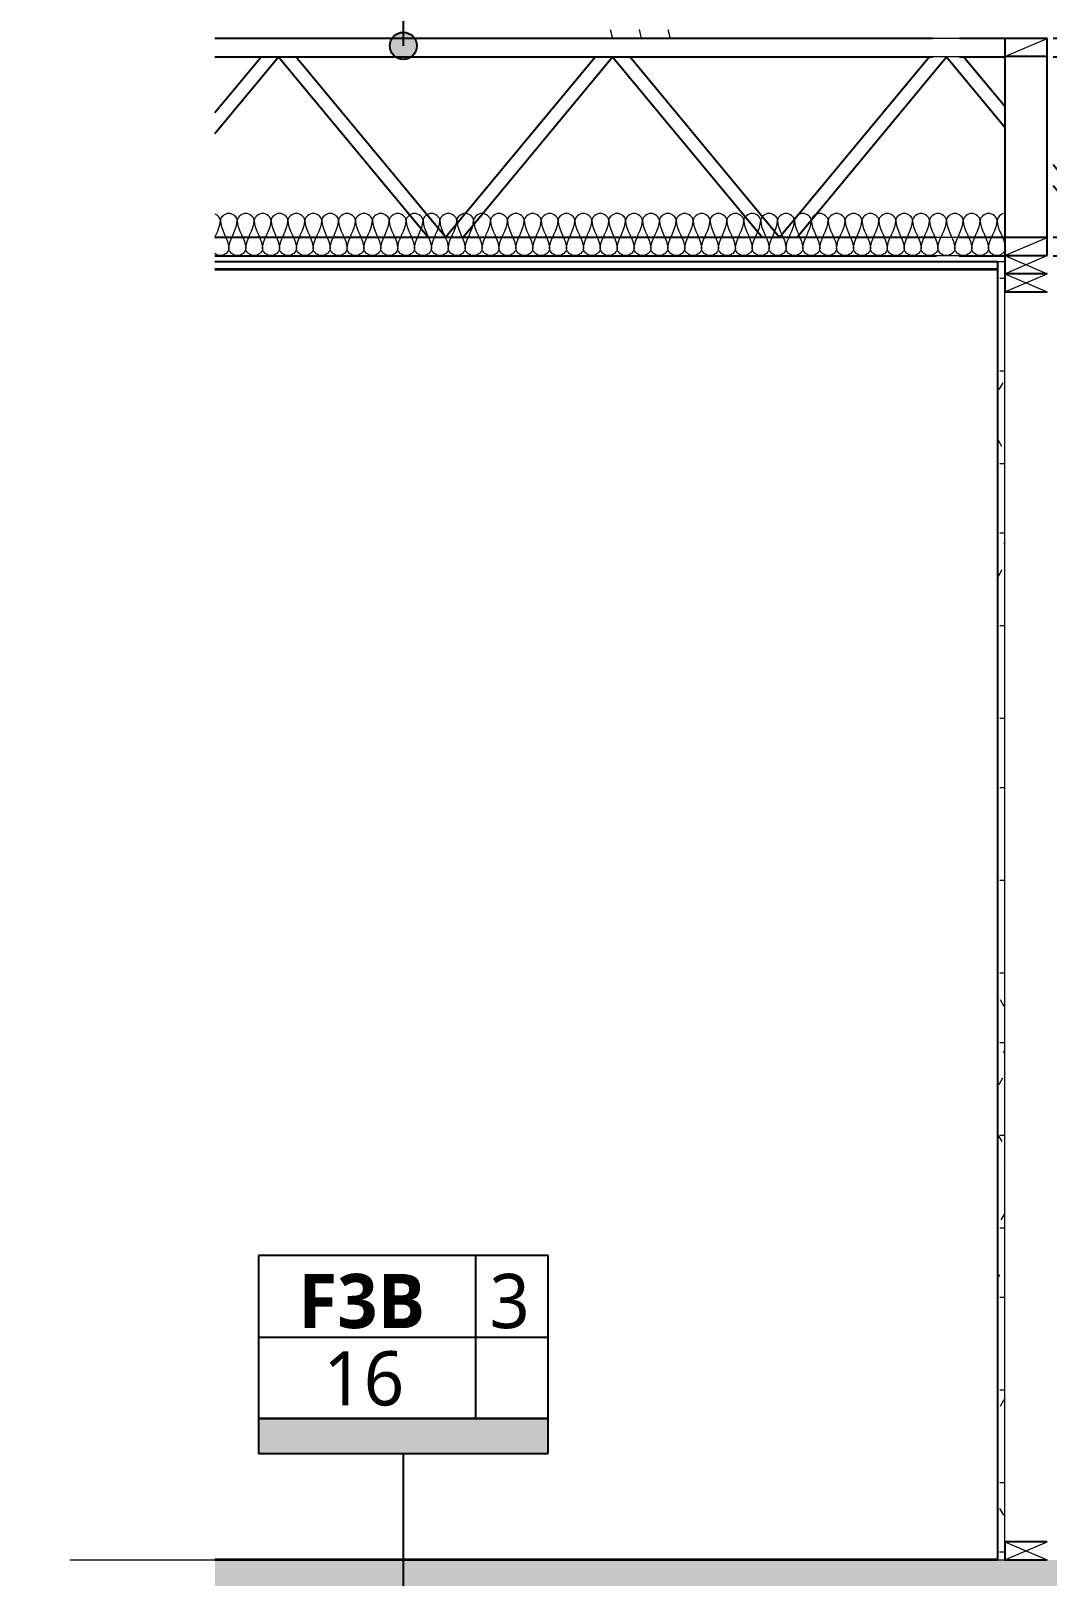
# Model space of a CAD drawing. Header units: inches. Extents: x 6 to 8416, y -388 to 6104.
# Drawn here: x 2181.4 to 2265.6, y 5347.7 to 5475.8 of the extents above; entities that cross this region are included whole.
import ezdxf

# ---------------------------------------------------------------- set-up
doc = ezdxf.new("R2010")
doc.units = ezdxf.units.IN
doc.header["$MEASUREMENT"] = 0
doc.linetypes.add('Center 1_2_', pattern=[42, 24, -6, 6, -6])
for name, color, linetype, lineweight in [('A-DETL', 90, 'Continuous', 13), ('A-DETL-GENF', 92, 'Continuous', 13), ('A-FLOR', 192, 'Continuous', 18), ('A-FLOR-IDEN', 11, 'Continuous', 25), ('A-FLOR-LEVL', 51, 'Continuous', 13), ('A-FLOR-MCUT', 51, 'Continuous', 25), ('A-FLOR-PATT', 8, 'Continuous', 35)]:
    doc.layers.add(name, color=color, linetype=linetype, lineweight=lineweight)
doc.styles.add('Open Sans_3', font='OpenSans-Regular.ttf', dxfattribs={"height": 4.5})
doc.styles.add('Open Sans_B', font='OpenSans-Bold.ttf', dxfattribs={"height": 4.5})

# ---------------------------------------------------------------- blocks, each defined once
blk = doc.blocks.new('06 Medium Load Wood Joist-Side-AM - 18_-V53-WALL SECTION - BACK OF HOUSE')
at = {"layer": 'A-DETL-GENF', "lineweight": 25}
for p, q in [((-66.5, 5475.12), (-70.27, 5475.12)), ((-29.81, 5475.12), (-62.5, 5475.12)), ((-71.34, 5473.62), (-66.5, 5467.78)), ((-70.27, 5473.62), (-66.5, 5473.62)), ((-66.5, 5469.49), (-69.92, 5473.62)), ((-62.5, 5473.62), (-29.81, 5473.62)), ((-45.08, 5473.62), (-57.5, 5458.62)), ((-56.08, 5458.62), (-43.66, 5473.62)), ((-43.66, 5473.62), (-31.23, 5458.62)), ((-29.81, 5458.62), (-42.23, 5473.62)), ((-57.5, 5458.62), (-62.5, 5464.66)), ((-62.5, 5462.95), (-58.92, 5458.62)), ((-66.5, 5458.62), (-70.3, 5458.62)), ((-29.81, 5458.62), (-62.5, 5458.62)), ((-70.3, 5457.12), (-66.5, 5457.12)), ((-62.5, 5457.12), (-29.81, 5457.12))]:
    blk.add_line(p, q, dxfattribs=at)
blk = doc.blocks.new('06 Medium Load Wood Joist-Side-AM - 18_-20155751-WALL SECTION - BACK OF HOUSE')
at = {"layer": 'A-DETL-GENF', "lineweight": 25}
for p, q in [((10.58, 5475.12), (-29.81, 5475.12)), ((-17.39, 5473.62), (-29.81, 5458.62)), ((-29.81, 5473.62), (10.58, 5473.62)), ((-28.39, 5458.62), (-15.97, 5473.62)), ((-15.97, 5473.62), (-3.55, 5458.62)), ((-2.12, 5458.62), (-14.55, 5473.62)), ((10.3, 5473.62), (-2.12, 5458.62)), ((-0.7, 5458.62), (11.72, 5473.62)), ((10.9, 5458.62), (-29.81, 5458.62)), ((-29.81, 5457.12), (10.9, 5457.12))]:
    blk.add_line(p, q, dxfattribs=at)
blk = doc.blocks.new('06 Medium Load Wood Joist-Side-AM - 18_-V54-WALL SECTION - BACK OF HOUSE')
at = {"layer": 'A-DETL-GENF', "lineweight": 25}
for p, q in [((-112.87, 5475.12), (-132, 5475.12)), ((-128.14, 5473.62), (-132, 5468.96)), ((-132, 5467.25), (-126.72, 5473.62)), ((-132, 5473.62), (-112.87, 5473.62)), ((-126.72, 5473.62), (-114.3, 5458.62)), ((-112.87, 5458.62), (-125.3, 5473.62)), ((-112.87, 5458.62), (-132, 5458.62)), ((-132, 5457.12), (-112.87, 5457.12))]:
    blk.add_line(p, q, dxfattribs=at)
blk = doc.blocks.new('09 GypsumWallboardTypeX-Section-AM - 5_8_-20163564-WALL SECTION - BACK OF HOUSE')
at = {"layer": 'A-DETL-GENF'}
h = blk.add_hatch(dxfattribs=at)
h.set_pattern_fill('FP_25', color=256, style=0, pattern_type=2)
h.set_pattern_definition([(0, (42.242, 5497.5), (7.68, 1.92), [0.6336, -5.126, 0.6336, -5.126, -30.72]), (0, (42.242, 5497.5), (7.68, 1.92), [-11.52, 0.6336, -10.886, 0.6336, -5.126, -13.44]), (0, (42.242, 5497.5), (7.68, 1.92), [-28.8, 0.6336, -3.206, 0.6336, -8.966]), (120, (45.122, 5498.46), (-5.502769, 5.691075), [0.6336, -5.126, 0.6336, -5.126, -30.72]), (120, (45.122, 5498.46), (-5.502769, 5.691075), [-11.52, 0.6336, -10.886, 0.6336, -5.126, -13.44]), (120, (45.122, 5498.46), (-5.502769, 5.691075), [-28.8, 0.6336, -3.206, 0.6336, -8.966]), (240, (46.082, 5502.3), (-2.177231, -7.611075), [0.6336, -5.126, 0.6336, -5.126, -30.72]), (240, (46.082, 5502.3), (-2.177231, -7.611075), [-11.52, 0.6336, -10.886, 0.6336, -5.126, -13.44]), (240, (46.082, 5502.3), (-2.177231, -7.611075), [-28.8, 0.6336, -3.206, 0.6336, -8.966])])
h.paths.add_polyline_path([(-66.5, 5349), (-66.5, 5456.625), (-67.125, 5456.625), (-67.125, 5349)])
at = {"layer": 'A-DETL-GENF', "lineweight": 25}
blk.add_line((-67.125, 5456.625), (-67.125, 5349), dxfattribs=at)
at = {"layer": 'A-DETL-GENF'}
for p, q in [((-66.5, 5456.625), (-67.125, 5456.625)), ((-66.5, 5350.5), (-66.5, 5454.125)), ((-67.125, 5349), (-66.5, 5349))]:
    blk.add_line(p, q, dxfattribs=at)
blk = doc.blocks.new('06 Nominal Cut Lumber-Section-AM1 - 2x4 Section-9046868-WALL SECTION - BACK OF HOUSE')
at = {"layer": 'A-DETL-GENF', "lineweight": 25}
blk.add_line((-66.5, 5712.875), (-66.5, 5711.375), dxfattribs=at)
at = {"layer": 'A-DETL-GENF'}
for p, q in [((-66.5, 5711.375), (-63, 5712.875)), ((-66.5, 5712.875), (-63, 5711.375))]:
    blk.add_line(p, q, dxfattribs=at)
blk = doc.blocks.new('06 Nominal Cut Lumber-Section-AM1 - 2x4 Section-V80-WALL SECTION - BACK OF HOUSE')
at = {"layer": 'A-DETL-GENF', "lineweight": 25}
for p, q in [((-63, 5711.375), (-66.5, 5711.375)), ((-66.5, 5711.375), (-66.5, 5709.875)), ((-66.5, 5709.875), (-63, 5709.875))]:
    blk.add_line(p, q, dxfattribs=at)
at = {"layer": 'A-DETL-GENF'}
for p, q in [((-66.5, 5709.875), (-63, 5711.375)), ((-66.5, 5711.375), (-63, 5709.875))]:
    blk.add_line(p, q, dxfattribs=at)
blk = doc.blocks.new('06 Nominal Cut Lumber-Blocking-Section-AM1 - 2x4 Blocking-19772213-WALL SECTION - BACK OF HOUSE')
at = {"layer": 'A-DETL-GENF', "lineweight": 25}
for p, q in [((-63, 5730.875), (-66.5, 5730.875)), ((-66.5, 5730.875), (-66.5, 5729.375)), ((-63, 5729.375), (-63, 5730.875))]:
    blk.add_line(p, q, dxfattribs=at)
at = {"layer": 'A-DETL-GENF'}
blk.add_line((-66.5, 5729.375), (-63, 5730.875), dxfattribs=at)
blk = doc.blocks.new('06 Nominal Cut Lumber-Top-AM - 4_ W-20150248-WALL SECTION - BACK OF HOUSE')
at = {"layer": 'A-DETL-GENF', "lineweight": 25}
for p, q in [((-63, 5729.375), (-66.5, 5729.375)), ((-66.5, 5729.375), (-66.5, 5714.375)), ((-63, 5714.375), (-63, 5729.375))]:
    blk.add_line(p, q, dxfattribs=at)
blk = doc.blocks.new('06 Nominal Cut Lumber-Blocking-Section-AM1 - 2x4 Blocking-V81-WALL SECTION - BACK OF HOUSE')
at = {"layer": 'A-DETL-GENF', "lineweight": 25}
for p, q in [((-63, 5714.375), (-66.5, 5714.375)), ((-66.5, 5714.375), (-66.5, 5712.875)), ((-63, 5712.875), (-63, 5714.375)), ((-66.5, 5712.875), (-63, 5712.875))]:
    blk.add_line(p, q, dxfattribs=at)
at = {"layer": 'A-DETL-GENF'}
blk.add_line((-66.5, 5712.875), (-63, 5714.375), dxfattribs=at)
blk = doc.blocks.new('ASM TAG - Floor-AM - Assembly-1637575-WALL SECTION - BACK OF HOUSE')
at = {"layer": 'A-FLOR-IDEN', "lineweight": 13}
blk.add_hatch(color=256, dxfattribs=at).paths.add_polyline_path([(-104.38, 5870.94), (-104.38, 5868.03), (-128.38, 5868.03), (-128.38, 5870.94)])
at = {"layer": 'A-FLOR-IDEN'}
for p, q in [((-110.38, 5884.44), (-128.38, 5884.44)), ((-128.38, 5884.44), (-128.38, 5877.69)), ((-128.38, 5884.44), (-128.38, 5870.94)), ((-104.38, 5884.44), (-128.38, 5884.44)), ((-104.38, 5884.44), (-110.38, 5884.44)), ((-110.38, 5870.94), (-110.38, 5884.44)), ((-104.38, 5877.69), (-104.38, 5884.44)), ((-104.38, 5870.94), (-104.38, 5884.44)), ((-128.38, 5877.69), (-128.38, 5870.94)), ((-128.38, 5877.69), (-104.38, 5877.69)), ((-104.38, 5870.94), (-104.38, 5877.69)), ((-104.38, 5870.94), (-128.38, 5870.94)), ((-128.38, 5870.94), (-128.38, 5868.03)), ((-128.38, 5870.94), (-110.38, 5870.94)), ((-128.38, 5870.94), (-104.38, 5870.94)), ((-110.38, 5870.94), (-104.38, 5870.94)), ((-104.38, 5868.03), (-104.38, 5870.94)), ((-128.38, 5868.03), (-104.38, 5868.03))]:
    blk.add_line(p, q, dxfattribs=at)
at = {"layer": 'A-FLOR-IDEN', "lineweight": 13}
for p, q in [((-110.38, 5877.69), (-110.38, 5884.44)), ((-110.38, 5884.44), (-110.38, 5877.69)), ((-128.38, 5877.69), (-110.38, 5877.69)), ((-110.38, 5877.69), (-128.38, 5877.69)), ((-110.38, 5870.94), (-110.38, 5877.69)), ((-110.38, 5877.69), (-104.38, 5877.69)), ((-104.38, 5877.69), (-110.38, 5877.69)), ((-110.38, 5877.69), (-110.38, 5870.94))]:
    blk.add_line(p, q, dxfattribs=at)

msp = doc.modelspace()

# ---------------------------------------------------------------- hatches: boundary and pattern name
at = {"layer": 'A-DETL-GENF'}
h = msp.add_hatch(dxfattribs=at)
h.set_pattern_fill('FP_21', color=135, style=0, pattern_type=2)
h.set_pattern_definition([(50, (2370.8895, 5497.5), (6.886, -0.6021), [0.72, -7.92]), (355, (2370.8895, 5497.5), (-1.33176, 7.22055), [0.576, -6.336]), (100.451, (2371.4635, 5497.45), (5.55363, 6.6182), [0.61191, -6.731]), (46.184, (2370.8895, 5499.42), (10.24564, -1.58893), [1.08, -11.88]), (96.636, (2371.744, 5499.288), (8.97244, 9.3515), [0.91786, -10.096]), (351.184, (2370.89, 5499.42), (8.9732, 9.35123), [0.864, -9.504]), (21, (2371.8495, 5498.94), (5.73073, -3.865), [0.72, -7.92]), (326, (2371.8495, 5498.94), (2.33581, 6.96088), [0.576, -6.336]), (71.451, (2372.3275, 5498.618), (8.06588, 3.09595), [0.61191, -6.731]), (37.5, (2370.8895, 5497.5), (0.116866, 3.195478), [0.06336, -6.196, 0.06336, -6.369, -6.36]), (37.5, (2370.8895, 5497.5), (0.116866, 3.195478), [-12.691, 0.06336, -6.297]), (7.5, (2370.8895, 5497.5), (2.52543, 3.786025), [0.06336, -3.604, 0.06336, -6.052, -2.424]), (7.5, (2370.8895, 5497.5), (2.52543, 3.786025), [-9.782, 0.06336, -2.361]), (327.5, (2368.7485, 5497.5), (5.124369, -0.216176), [0.06336, -2.337, 0.06336, -7.425, -9.936]), (327.5, (2368.7485, 5497.5), (5.124369, -0.216176), [-9.888, 0.06336, -9.873]), (317.5, (2367.7885, 5497.5), (5.59833, 0.96141), [0.06336, -3.057, 0.06336, -4.909, -7.056]), (317.5, (2367.7885, 5497.5), (5.59833, 0.96141), [-8.093, 0.06336, -6.993])])
h.paths.add_polyline_path([(2266.14750214, 5333), (2388.64750214, 5333), (2388.64750214, 5349), (2196.64750214, 5349), (2196.64750214, 5333), (2265.64750214, 5333)])
at = {"layer": 'A-FLOR-IDEN'}
h = msp.add_hatch(color=256, dxfattribs=at)
edge = h.paths.add_edge_path()
edge.add_arc((2212.2672817, 5474.51267234), 1.125, 0, 360)
at = {"layer": 'A-FLOR-PATT', "lineweight": 13}
h = msp.add_hatch(dxfattribs=at)
h.set_pattern_fill('FP_23', color=256, style=0, pattern_type=2)
h.set_pattern_definition([(0, (2370.89, 5497.5), (0, 60), [60, 0, 0, 0]), (284.036, (2411.69, 5509.5), (59.9992, -180.0005), [12.369, -235.017]), (284.036, (2409.29, 5509.5), (59.9992, -180.0005), [12.369, -235.017]), (284.036, (2406.89, 5509.5), (59.9992, -180.0005), [12.369, -235.017]), (284.036, (2375.69, 5521.5), (59.9992, -180.0005), [12.369, -235.017]), (284.036, (2373.29, 5521.5), (59.9992, -180.0005), [12.369, -235.017]), (284.036, (2370.89, 5521.5), (59.9992, -180.0005), [12.369, -235.017]), (284.036, (2393.69, 5533.5), (59.9992, -180.0005), [12.369, -235.017]), (284.036, (2391.29, 5533.5), (59.9992, -180.0005), [12.369, -235.017]), (284.036, (2388.89, 5533.5), (59.9992, -180.0005), [12.369, -235.017]), (284.036, (2411.69, 5545.5), (59.9992, -180.0005), [12.369, -235.017]), (284.036, (2409.29, 5545.5), (59.9992, -180.0005), [12.369, -235.017]), (284.036, (2406.89, 5545.5), (59.9992, -180.0005), [12.369, -235.017]), (284.036, (2375.69, 5557.5), (59.9992, -180.0005), [12.369, -235.017]), (284.036, (2373.29, 5557.5), (59.9992, -180.0005), [12.369, -235.017]), (284.036, (2370.89, 5557.5), (59.9992, -180.0005), [12.369, -235.017]), (0, (2370.89, 5503.5), (0, 60), [60, 0, 0, 0]), (0, (2370.89, 5509.5), (0, 60), [60, 0, 0, 0]), (0, (2370.89, 5515.5), (0, 60), [60, 0, 0, 0]), (0, (2370.89, 5521.5), (0, 60), [60, 0, 0, 0]), (0, (2370.89, 5527.5), (0, 60), [60, 0, 0, 0]), (0, (2370.89, 5533.5), (0, 60), [60, 0, 0, 0]), (0, (2370.89, 5539.5), (0, 60), [60, 0, 0, 0]), (0, (2370.89, 5545.5), (0, 60), [60, 0, 0, 0]), (0, (2370.89, 5551.5), (0, 60), [60, 0, 0, 0])])
h.paths.add_polyline_path([(2196.64750214, 5475.125), (2388.64750214, 5475.125), (2388.64750214, 5475.875), (2196.64750214, 5475.875)])

# ---------------------------------------------------------------- linework, layer by layer
at = {"layer": 'A-DETL', "lineweight": 18}
for p, q in [((2258.37391533, 5475.125), (2256.16094373, 5475.125)), ((2256.16094373, 5473.625), (2258.37391533, 5473.625)), ((2258.34497361, 5458.625), (2256.48793451, 5458.625)), ((2256.48793451, 5457.125), (2258.34497361, 5457.125))]:
    msp.add_line(p, q, dxfattribs=at)
at = {"layer": 'A-DETL', "lineweight": 35}
msp.add_line((2261.52250214, 5349), (2196.64750214, 5349), dxfattribs=at)
at = {"layer": 'A-DETL'}
for points in [[(2196.64501034, 5458.64764295), (2196.84642437, 5459.10712827), (2197.09750214, 5459.56151868), (2197.09750214, 5460.04166667)], [(2197.09750214, 5460.04166667), (2197.09750214, 5460.24522771), (2196.90570757, 5460.46707028), (2196.66409623, 5460.56857992)], [(2198.49750214, 5460.04166667), (2198.49750214, 5460.31665264), (2197.79750214, 5460.93334736), (2197.09750214, 5460.31665264), (2197.09750214, 5460.04166667)], [(2197.09750214, 5460.04166667), (2197.09750214, 5459.23995168), (2197.79750214, 5458.51004832), (2197.79750214, 5457.70833333)], [(2197.79750214, 5457.70833333), (2197.79750214, 5458.51004832), (2198.49750214, 5459.23995168), (2198.49750214, 5460.04166667)], [(2199.89750214, 5460.04166667), (2199.89750214, 5460.31665264), (2199.19750214, 5460.93334736), (2198.49750214, 5460.31665264), (2198.49750214, 5460.04166667)], [(2198.49750214, 5460.04166667), (2198.49750214, 5459.23995168), (2199.19750214, 5458.51004832), (2199.19750214, 5457.70833333)], [(2199.19750214, 5457.70833333), (2199.19750214, 5458.51004832), (2199.89750214, 5459.23995168), (2199.89750214, 5460.04166667)], [(2201.29750214, 5460.04166667), (2201.29750214, 5460.31665264), (2200.59750214, 5460.93334736), (2199.89750214, 5460.31665264), (2199.89750214, 5460.04166667)], [(2199.89750214, 5460.04166667), (2199.89750214, 5459.23995168), (2200.59750214, 5458.51004832), (2200.59750214, 5457.70833333)], [(2200.59750214, 5457.70833333), (2200.59750214, 5458.51004832), (2201.29750214, 5459.23995168), (2201.29750214, 5460.04166667)], [(2202.69750214, 5460.04166667), (2202.69750214, 5460.31665264), (2201.99750214, 5460.93334736), (2201.29750214, 5460.31665264), (2201.29750214, 5460.04166667)], [(2201.29750214, 5460.04166667), (2201.29750214, 5459.23995168), (2201.99750214, 5458.51004832), (2201.99750214, 5457.70833333)], [(2201.99750214, 5457.70833333), (2201.99750214, 5458.51004832), (2202.69750214, 5459.23995168), (2202.69750214, 5460.04166667)], [(2204.09750214, 5460.04166667), (2204.09750214, 5460.31665264), (2203.39750214, 5460.93334736), (2202.69750214, 5460.31665264), (2202.69750214, 5460.04166667)], [(2202.69750214, 5460.04166667), (2202.69750214, 5459.23995168), (2203.39750214, 5458.51004832), (2203.39750214, 5457.70833333)], [(2203.39750214, 5457.70833333), (2203.39750214, 5458.51004832), (2204.09750214, 5459.23995168), (2204.09750214, 5460.04166667)], [(2205.49750214, 5460.04166667), (2205.49750214, 5460.31665264), (2204.79750214, 5460.93334736), (2204.09750214, 5460.31665264), (2204.09750214, 5460.04166667)], [(2204.09750214, 5460.04166667), (2204.09750214, 5459.23995168), (2204.79750214, 5458.51004832), (2204.79750214, 5457.70833333)], [(2204.79750214, 5457.70833333), (2204.79750214, 5458.51004832), (2205.49750214, 5459.23995168), (2205.49750214, 5460.04166667)], [(2206.89750214, 5460.04166667), (2206.89750214, 5460.31665264), (2206.19750214, 5460.93334736), (2205.49750214, 5460.31665264), (2205.49750214, 5460.04166667)], [(2205.49750214, 5460.04166667), (2205.49750214, 5459.23995168), (2206.19750214, 5458.51004832), (2206.19750214, 5457.70833333)], [(2206.19750214, 5457.70833333), (2206.19750214, 5458.51004832), (2206.89750214, 5459.23995168), (2206.89750214, 5460.04166667)], [(2208.29750214, 5460.04166667), (2208.29750214, 5460.31665264), (2207.59750214, 5460.93334736), (2206.89750214, 5460.31665264), (2206.89750214, 5460.04166667)], [(2206.89750214, 5460.04166667), (2206.89750214, 5459.23995168), (2207.59750214, 5458.51004832), (2207.59750214, 5457.70833333)], [(2207.59750214, 5457.70833333), (2207.59750214, 5458.51004832), (2208.29750214, 5459.23995168), (2208.29750214, 5460.04166667)], [(2209.69750214, 5460.04166667), (2209.69750214, 5460.31665264), (2208.99750214, 5460.93334736), (2208.29750214, 5460.31665264), (2208.29750214, 5460.04166667)], [(2208.29750214, 5460.04166667), (2208.29750214, 5459.23995168), (2208.99750214, 5458.51004832), (2208.99750214, 5457.70833333)], [(2208.99750214, 5457.70833333), (2208.99750214, 5458.51004832), (2209.69750214, 5459.23995168), (2209.69750214, 5460.04166667)], [(2211.09750214, 5460.04166667), (2211.09750214, 5460.31665264), (2210.39750214, 5460.93334736), (2209.69750214, 5460.31665264), (2209.69750214, 5460.04166667)], [(2209.69750214, 5460.04166667), (2209.69750214, 5459.23995168), (2210.39750214, 5458.51004832), (2210.39750214, 5457.70833333)], [(2210.39750214, 5457.70833333), (2210.39750214, 5458.51004832), (2211.09750214, 5459.23995168), (2211.09750214, 5460.04166667)], [(2212.49750214, 5460.04166667), (2212.49750214, 5460.31665264), (2211.79750214, 5460.93334736), (2211.09750214, 5460.31665264), (2211.09750214, 5460.04166667)], [(2211.09750214, 5460.04166667), (2211.09750214, 5459.23995168), (2211.79750214, 5458.51004832), (2211.79750214, 5457.70833333)], [(2211.79750214, 5457.70833333), (2211.79750214, 5458.51004832), (2212.49750214, 5459.23995168), (2212.49750214, 5460.04166667)], [(2213.89750214, 5460.04166667), (2213.89750214, 5460.31665264), (2213.19750214, 5460.93334736), (2212.49750214, 5460.31665264), (2212.49750214, 5460.04166667)], [(2212.49750214, 5460.04166667), (2212.49750214, 5459.23995168), (2213.19750214, 5458.51004832), (2213.19750214, 5457.70833333)], [(2213.19750214, 5457.70833333), (2213.19750214, 5458.51004832), (2213.89750214, 5459.23995168), (2213.89750214, 5460.04166667)], [(2215.29750214, 5460.04166667), (2215.29750214, 5460.31665264), (2214.59750214, 5460.93334736), (2213.89750214, 5460.31665264), (2213.89750214, 5460.04166667)], [(2213.89750214, 5460.04166667), (2213.89750214, 5459.23995168), (2214.59750214, 5458.51004832), (2214.59750214, 5457.70833333)], [(2214.59750214, 5457.70833333), (2214.59750214, 5458.51004832), (2215.29750214, 5459.23995168), (2215.29750214, 5460.04166667)], [(2216.69750214, 5460.04166667), (2216.69750214, 5460.31665264), (2215.99750214, 5460.93334736), (2215.29750214, 5460.31665264), (2215.29750214, 5460.04166667)], [(2215.29750214, 5460.04166667), (2215.29750214, 5459.23995168), (2215.99750214, 5458.51004832), (2215.99750214, 5457.70833333)], [(2215.99750214, 5457.70833333), (2215.99750214, 5458.51004832), (2216.69750214, 5459.23995168), (2216.69750214, 5460.04166667)], [(2218.09750214, 5460.04166667), (2218.09750214, 5460.31665264), (2217.39750214, 5460.93334736), (2216.69750214, 5460.31665264), (2216.69750214, 5460.04166667)], [(2216.69750214, 5460.04166667), (2216.69750214, 5459.23995168), (2217.39750214, 5458.51004832), (2217.39750214, 5457.70833333)], [(2217.39750214, 5457.70833333), (2217.39750214, 5458.51004832), (2218.09750214, 5459.23995168), (2218.09750214, 5460.04166667)], [(2219.49750214, 5460.04166667), (2219.49750214, 5460.31665264), (2218.79750214, 5460.93334736), (2218.09750214, 5460.31665264), (2218.09750214, 5460.04166667)], [(2218.09750214, 5460.04166667), (2218.09750214, 5459.23995168), (2218.79750214, 5458.51004832), (2218.79750214, 5457.70833333)], [(2218.79750214, 5457.70833333), (2218.79750214, 5458.51004832), (2219.49750214, 5459.23995168), (2219.49750214, 5460.04166667)], [(2220.89750214, 5460.04166667), (2220.89750214, 5460.31665264), (2220.19750214, 5460.93334736), (2219.49750214, 5460.31665264), (2219.49750214, 5460.04166667)], [(2219.49750214, 5460.04166667), (2219.49750214, 5459.23995168), (2220.19750214, 5458.51004832), (2220.19750214, 5457.70833333)], [(2220.19750214, 5457.70833333), (2220.19750214, 5458.51004832), (2220.89750214, 5459.23995168), (2220.89750214, 5460.04166667)], [(2222.29750214, 5460.04166667), (2222.29750214, 5460.31665264), (2221.59750214, 5460.93334736), (2220.89750214, 5460.31665264), (2220.89750214, 5460.04166667)], [(2220.89750214, 5460.04166667), (2220.89750214, 5459.23995168), (2221.59750214, 5458.51004832), (2221.59750214, 5457.70833333)], [(2221.59750214, 5457.70833333), (2221.59750214, 5458.51004832), (2222.29750214, 5459.23995168), (2222.29750214, 5460.04166667)], [(2223.69750214, 5460.04166667), (2223.69750214, 5460.31665264), (2222.99750214, 5460.93334736), (2222.29750214, 5460.31665264), (2222.29750214, 5460.04166667)], [(2222.29750214, 5460.04166667), (2222.29750214, 5459.23995168), (2222.99750214, 5458.51004832), (2222.99750214, 5457.70833333)], [(2222.99750214, 5457.70833333), (2222.99750214, 5458.51004832), (2223.69750214, 5459.23995168), (2223.69750214, 5460.04166667)], [(2225.09750214, 5460.04166667), (2225.09750214, 5460.31665264), (2224.39750214, 5460.93334736), (2223.69750214, 5460.31665264), (2223.69750214, 5460.04166667)], [(2223.69750214, 5460.04166667), (2223.69750214, 5459.23995168), (2224.39750214, 5458.51004832), (2224.39750214, 5457.70833333)], [(2224.39750214, 5457.70833333), (2224.39750214, 5458.51004832), (2225.09750214, 5459.23995168), (2225.09750214, 5460.04166667)], [(2226.49750214, 5460.04166667), (2226.49750214, 5460.31665264), (2225.79750214, 5460.93334736), (2225.09750214, 5460.31665264), (2225.09750214, 5460.04166667)], [(2225.09750214, 5460.04166667), (2225.09750214, 5459.23995168), (2225.79750214, 5458.51004832), (2225.79750214, 5457.70833333)], [(2225.79750214, 5457.70833333), (2225.79750214, 5458.51004832), (2226.49750214, 5459.23995168), (2226.49750214, 5460.04166667)], [(2227.89750214, 5460.04166667), (2227.89750214, 5460.31665264), (2227.19750214, 5460.93334736), (2226.49750214, 5460.31665264), (2226.49750214, 5460.04166667)], [(2226.49750214, 5460.04166667), (2226.49750214, 5459.23995168), (2227.19750214, 5458.51004832), (2227.19750214, 5457.70833333)], [(2227.19750214, 5457.70833333), (2227.19750214, 5458.51004832), (2227.89750214, 5459.23995168), (2227.89750214, 5460.04166667)], [(2229.29750214, 5460.04166667), (2229.29750214, 5460.31665264), (2228.59750214, 5460.93334736), (2227.89750214, 5460.31665264), (2227.89750214, 5460.04166667)], [(2227.89750214, 5460.04166667), (2227.89750214, 5459.23995168), (2228.59750214, 5458.51004832), (2228.59750214, 5457.70833333)], [(2228.59750214, 5457.70833333), (2228.59750214, 5458.51004832), (2229.29750214, 5459.23995168), (2229.29750214, 5460.04166667)], [(2230.69750214, 5460.04166667), (2230.69750214, 5460.31665264), (2229.99750214, 5460.93334736), (2229.29750214, 5460.31665264), (2229.29750214, 5460.04166667)], [(2229.29750214, 5460.04166667), (2229.29750214, 5459.23995168), (2229.99750214, 5458.51004832), (2229.99750214, 5457.70833333)], [(2229.99750214, 5457.70833333), (2229.99750214, 5458.51004832), (2230.69750214, 5459.23995168), (2230.69750214, 5460.04166667)], [(2232.09750214, 5460.04166667), (2232.09750214, 5460.31665264), (2231.39750214, 5460.93334736), (2230.69750214, 5460.31665264), (2230.69750214, 5460.04166667)], [(2230.69750214, 5460.04166667), (2230.69750214, 5459.23995168), (2231.39750214, 5458.51004832), (2231.39750214, 5457.70833333)], [(2231.39750214, 5457.70833333), (2231.39750214, 5458.51004832), (2232.09750214, 5459.23995168), (2232.09750214, 5460.04166667)], [(2233.49750214, 5460.04166667), (2233.49750214, 5460.31665264), (2232.79750214, 5460.93334736), (2232.09750214, 5460.31665264), (2232.09750214, 5460.04166667)], [(2232.09750214, 5460.04166667), (2232.09750214, 5459.23995168), (2232.79750214, 5458.51004832), (2232.79750214, 5457.70833333)], [(2232.79750214, 5457.70833333), (2232.79750214, 5458.51004832), (2233.49750214, 5459.23995168), (2233.49750214, 5460.04166667)], [(2234.89750214, 5460.04166667), (2234.89750214, 5460.31665264), (2234.19750214, 5460.93334736), (2233.49750214, 5460.31665264), (2233.49750214, 5460.04166667)], [(2233.49750214, 5460.04166667), (2233.49750214, 5459.23995168), (2234.19750214, 5458.51004832), (2234.19750214, 5457.70833333)], [(2234.19750214, 5457.70833333), (2234.19750214, 5458.51004832), (2234.89750214, 5459.23995168), (2234.89750214, 5460.04166667)], [(2236.29750214, 5460.04166667), (2236.29750214, 5460.31665264), (2235.59750214, 5460.93334736), (2234.89750214, 5460.31665264), (2234.89750214, 5460.04166667)], [(2234.89750214, 5460.04166667), (2234.89750214, 5459.23995168), (2235.59750214, 5458.51004832), (2235.59750214, 5457.70833333)], [(2235.59750214, 5457.70833333), (2235.59750214, 5458.51004832), (2236.29750214, 5459.23995168), (2236.29750214, 5460.04166667)], [(2237.69750214, 5460.04166667), (2237.69750214, 5460.31665264), (2236.99750214, 5460.93334736), (2236.29750214, 5460.31665264), (2236.29750214, 5460.04166667)], [(2236.29750214, 5460.04166667), (2236.29750214, 5459.23995168), (2236.99750214, 5458.51004832), (2236.99750214, 5457.70833333)], [(2236.99750214, 5457.70833333), (2236.99750214, 5458.51004832), (2237.69750214, 5459.23995168), (2237.69750214, 5460.04166667)], [(2239.09750214, 5460.04166667), (2239.09750214, 5460.31665264), (2238.39750214, 5460.93334736), (2237.69750214, 5460.31665264), (2237.69750214, 5460.04166667)], [(2237.69750214, 5460.04166667), (2237.69750214, 5459.23995168), (2238.39750214, 5458.51004832), (2238.39750214, 5457.70833333)], [(2238.39750214, 5457.70833333), (2238.39750214, 5458.51004832), (2239.09750214, 5459.23995168), (2239.09750214, 5460.04166667)], [(2240.49750214, 5460.04166667), (2240.49750214, 5460.31665264), (2239.79750214, 5460.93334736), (2239.09750214, 5460.31665264), (2239.09750214, 5460.04166667)], [(2239.09750214, 5460.04166667), (2239.09750214, 5459.23995168), (2239.79750214, 5458.51004832), (2239.79750214, 5457.70833333)], [(2239.79750214, 5457.70833333), (2239.79750214, 5458.51004832), (2240.49750214, 5459.23995168), (2240.49750214, 5460.04166667)], [(2241.89750214, 5460.04166667), (2241.89750214, 5460.31665264), (2241.19750214, 5460.93334736), (2240.49750214, 5460.31665264), (2240.49750214, 5460.04166667)], [(2240.49750214, 5460.04166667), (2240.49750214, 5459.23995168), (2241.19750214, 5458.51004832), (2241.19750214, 5457.70833333)], [(2241.19750214, 5457.70833333), (2241.19750214, 5458.51004832), (2241.89750214, 5459.23995168), (2241.89750214, 5460.04166667)], [(2243.29750214, 5460.04166667), (2243.29750214, 5460.31665264), (2242.59750214, 5460.93334736), (2241.89750214, 5460.31665264), (2241.89750214, 5460.04166667)], [(2241.89750214, 5460.04166667), (2241.89750214, 5459.23995168), (2242.59750214, 5458.51004832), (2242.59750214, 5457.70833333)], [(2242.59750214, 5457.70833333), (2242.59750214, 5458.51004832), (2243.29750214, 5459.23995168), (2243.29750214, 5460.04166667)], [(2244.69750214, 5460.04166667), (2244.69750214, 5460.31665264), (2243.99750214, 5460.93334736), (2243.29750214, 5460.31665264), (2243.29750214, 5460.04166667)], [(2243.29750214, 5460.04166667), (2243.29750214, 5459.23995168), (2243.99750214, 5458.51004832), (2243.99750214, 5457.70833333)], [(2243.99750214, 5457.70833333), (2243.99750214, 5458.51004832), (2244.69750214, 5459.23995168), (2244.69750214, 5460.04166667)], [(2246.09750214, 5460.04166667), (2246.09750214, 5460.31665264), (2245.39750214, 5460.93334736), (2244.69750214, 5460.31665264), (2244.69750214, 5460.04166667)], [(2244.69750214, 5460.04166667), (2244.69750214, 5459.23995168), (2245.39750214, 5458.51004832), (2245.39750214, 5457.70833333)], [(2245.39750214, 5457.70833333), (2245.39750214, 5458.51004832), (2246.09750214, 5459.23995168), (2246.09750214, 5460.04166667)], [(2247.49750214, 5460.04166667), (2247.49750214, 5460.31665264), (2246.79750214, 5460.93334736), (2246.09750214, 5460.31665264), (2246.09750214, 5460.04166667)], [(2246.09750214, 5460.04166667), (2246.09750214, 5459.23995168), (2246.79750214, 5458.51004832), (2246.79750214, 5457.70833333)], [(2246.79750214, 5457.70833333), (2246.79750214, 5458.51004832), (2247.49750214, 5459.23995168), (2247.49750214, 5460.04166667)], [(2248.89750214, 5460.04166667), (2248.89750214, 5460.31665264), (2248.19750214, 5460.93334736), (2247.49750214, 5460.31665264), (2247.49750214, 5460.04166667)], [(2247.49750214, 5460.04166667), (2247.49750214, 5459.23995168), (2248.19750214, 5458.51004832), (2248.19750214, 5457.70833333)], [(2248.19750214, 5457.70833333), (2248.19750214, 5458.51004832), (2248.89750214, 5459.23995168), (2248.89750214, 5460.04166667)], [(2250.29750214, 5460.04166667), (2250.29750214, 5460.31665264), (2249.59750214, 5460.93334736), (2248.89750214, 5460.31665264), (2248.89750214, 5460.04166667)], [(2248.89750214, 5460.04166667), (2248.89750214, 5459.23995168), (2249.59750214, 5458.51004832), (2249.59750214, 5457.70833333)], [(2249.59750214, 5457.70833333), (2249.59750214, 5458.51004832), (2250.29750214, 5459.23995168), (2250.29750214, 5460.04166667)], [(2251.69750214, 5460.04166667), (2251.69750214, 5460.31665264), (2250.99750214, 5460.93334736), (2250.29750214, 5460.31665264), (2250.29750214, 5460.04166667)], [(2250.29750214, 5460.04166667), (2250.29750214, 5459.23995168), (2250.99750214, 5458.51004832), (2250.99750214, 5457.70833333)], [(2250.99750214, 5457.70833333), (2250.99750214, 5458.51004832), (2251.69750214, 5459.23995168), (2251.69750214, 5460.04166667)], [(2253.09750214, 5460.04166667), (2253.09750214, 5460.31665264), (2252.39750214, 5460.93334736), (2251.69750214, 5460.31665264), (2251.69750214, 5460.04166667)], [(2251.69750214, 5460.04166667), (2251.69750214, 5459.23995168), (2252.39750214, 5458.51004832), (2252.39750214, 5457.70833333)], [(2252.39750214, 5457.70833333), (2252.39750214, 5458.51004832), (2253.09750214, 5459.23995168), (2253.09750214, 5460.04166667)], [(2254.49750214, 5460.04166667), (2254.49750214, 5460.31665264), (2253.79750214, 5460.93334736), (2253.09750214, 5460.31665264), (2253.09750214, 5460.04166667)], [(2253.09750214, 5460.04166667), (2253.09750214, 5459.23995168), (2253.79750214, 5458.51004832), (2253.79750214, 5457.70833333)], [(2253.79750214, 5457.70833333), (2253.79750214, 5458.51004832), (2254.49750214, 5459.23995168), (2254.49750214, 5460.04166667)], [(2255.89750214, 5460.04166667), (2255.89750214, 5460.31665264), (2255.19750214, 5460.93334736), (2254.49750214, 5460.31665264), (2254.49750214, 5460.04166667)], [(2254.49750214, 5460.04166667), (2254.49750214, 5459.23995168), (2255.19750214, 5458.51004832), (2255.19750214, 5457.70833333)], [(2255.19750214, 5457.70833333), (2255.19750214, 5458.51004832), (2255.89750214, 5459.23995168), (2255.89750214, 5460.04166667)], [(2257.29750214, 5460.04166667), (2257.29750214, 5460.31665264), (2256.59750214, 5460.93334736), (2255.89750214, 5460.31665264), (2255.89750214, 5460.04166667)], [(2255.89750214, 5460.04166667), (2255.89750214, 5459.23995168), (2256.59750214, 5458.51004832), (2256.59750214, 5457.70833333)], [(2256.59750214, 5457.70833333), (2256.59750214, 5458.51004832), (2257.29750214, 5459.23995168), (2257.29750214, 5460.04166667)], [(2258.69750214, 5460.04166667), (2258.69750214, 5460.31665264), (2257.99750214, 5460.93334736), (2257.29750214, 5460.31665264), (2257.29750214, 5460.04166667)], [(2257.29750214, 5460.04166667), (2257.29750214, 5459.23995168), (2257.99750214, 5458.51004832), (2257.99750214, 5457.70833333)], [(2257.99750214, 5457.70833333), (2257.99750214, 5458.51004832), (2258.69750214, 5459.23995168), (2258.69750214, 5460.04166667)], [(2260.09750214, 5460.04166667), (2260.09750214, 5460.31665264), (2259.39750214, 5460.93334736), (2258.69750214, 5460.31665264), (2258.69750214, 5460.04166667)], [(2258.69750214, 5460.04166667), (2258.69750214, 5459.23995168), (2259.39750214, 5458.51004832), (2259.39750214, 5457.70833333)], [(2259.39750214, 5457.70833333), (2259.39750214, 5458.51004832), (2260.09750214, 5459.23995168), (2260.09750214, 5460.04166667)], [(2261.49750214, 5460.04166667), (2261.49750214, 5460.31665264), (2260.79750214, 5460.93334736), (2260.09750214, 5460.31665264), (2260.09750214, 5460.04166667)], [(2260.09750214, 5460.04166667), (2260.09750214, 5459.23995168), (2260.79750214, 5458.51004832), (2260.79750214, 5457.70833333)], [(2260.79750214, 5457.70833333), (2260.79750214, 5458.51004832), (2261.49750214, 5459.23995168), (2261.49750214, 5460.04166667)], [(2262.14300575, 5460.62255158), (2261.81208302, 5460.59305394), (2261.49750214, 5460.30236765), (2261.49750214, 5460.04166667)], [(2261.49750214, 5460.04166667), (2261.49750214, 5459.31357857), (2262.0748345, 5458.64471786), (2262.18087514, 5457.92750826)], [(2199.19750214, 5457.70833333), (2199.19750214, 5457.43334736), (2198.49750214, 5456.81665264), (2197.79750214, 5457.43334736), (2197.79750214, 5457.70833333)], [(2200.59750214, 5457.70833333), (2200.59750214, 5457.43334736), (2199.89750214, 5456.81665264), (2199.19750214, 5457.43334736), (2199.19750214, 5457.70833333)], [(2201.99750214, 5457.70833333), (2201.99750214, 5457.43334736), (2201.29750214, 5456.81665264), (2200.59750214, 5457.43334736), (2200.59750214, 5457.70833333)], [(2203.39750214, 5457.70833333), (2203.39750214, 5457.43334736), (2202.69750214, 5456.81665264), (2201.99750214, 5457.43334736), (2201.99750214, 5457.70833333)], [(2204.79750214, 5457.70833333), (2204.79750214, 5457.43334736), (2204.09750214, 5456.81665264), (2203.39750214, 5457.43334736), (2203.39750214, 5457.70833333)], [(2206.19750214, 5457.70833333), (2206.19750214, 5457.43334736), (2205.49750214, 5456.81665264), (2204.79750214, 5457.43334736), (2204.79750214, 5457.70833333)], [(2207.59750214, 5457.70833333), (2207.59750214, 5457.43334736), (2206.89750214, 5456.81665264), (2206.19750214, 5457.43334736), (2206.19750214, 5457.70833333)], [(2208.99750214, 5457.70833333), (2208.99750214, 5457.43334736), (2208.29750214, 5456.81665264), (2207.59750214, 5457.43334736), (2207.59750214, 5457.70833333)], [(2210.39750214, 5457.70833333), (2210.39750214, 5457.43334736), (2209.69750214, 5456.81665264), (2208.99750214, 5457.43334736), (2208.99750214, 5457.70833333)], [(2211.79750214, 5457.70833333), (2211.79750214, 5457.43334736), (2211.09750214, 5456.81665264), (2210.39750214, 5457.43334736), (2210.39750214, 5457.70833333)], [(2213.19750214, 5457.70833333), (2213.19750214, 5457.43334736), (2212.49750214, 5456.81665264), (2211.79750214, 5457.43334736), (2211.79750214, 5457.70833333)], [(2214.59750214, 5457.70833333), (2214.59750214, 5457.43334736), (2213.89750214, 5456.81665264), (2213.19750214, 5457.43334736), (2213.19750214, 5457.70833333)], [(2215.99750214, 5457.70833333), (2215.99750214, 5457.43334736), (2215.29750214, 5456.81665264), (2214.59750214, 5457.43334736), (2214.59750214, 5457.70833333)], [(2217.39750214, 5457.70833333), (2217.39750214, 5457.43334736), (2216.69750214, 5456.81665264), (2215.99750214, 5457.43334736), (2215.99750214, 5457.70833333)], [(2218.79750214, 5457.70833333), (2218.79750214, 5457.43334736), (2218.09750214, 5456.81665264), (2217.39750214, 5457.43334736), (2217.39750214, 5457.70833333)], [(2220.19750214, 5457.70833333), (2220.19750214, 5457.43334736), (2219.49750214, 5456.81665264), (2218.79750214, 5457.43334736), (2218.79750214, 5457.70833333)], [(2221.59750214, 5457.70833333), (2221.59750214, 5457.43334736), (2220.89750214, 5456.81665264), (2220.19750214, 5457.43334736), (2220.19750214, 5457.70833333)], [(2222.99750214, 5457.70833333), (2222.99750214, 5457.43334736), (2222.29750214, 5456.81665264), (2221.59750214, 5457.43334736), (2221.59750214, 5457.70833333)], [(2224.39750214, 5457.70833333), (2224.39750214, 5457.43334736), (2223.69750214, 5456.81665264), (2222.99750214, 5457.43334736), (2222.99750214, 5457.70833333)], [(2225.79750214, 5457.70833333), (2225.79750214, 5457.43334736), (2225.09750214, 5456.81665264), (2224.39750214, 5457.43334736), (2224.39750214, 5457.70833333)], [(2227.19750214, 5457.70833333), (2227.19750214, 5457.43334736), (2226.49750214, 5456.81665264), (2225.79750214, 5457.43334736), (2225.79750214, 5457.70833333)], [(2228.59750214, 5457.70833333), (2228.59750214, 5457.43334736), (2227.89750214, 5456.81665264), (2227.19750214, 5457.43334736), (2227.19750214, 5457.70833333)], [(2229.99750214, 5457.70833333), (2229.99750214, 5457.43334736), (2229.29750214, 5456.81665264), (2228.59750214, 5457.43334736), (2228.59750214, 5457.70833333)], [(2231.39750214, 5457.70833333), (2231.39750214, 5457.43334736), (2230.69750214, 5456.81665264), (2229.99750214, 5457.43334736), (2229.99750214, 5457.70833333)], [(2232.79750214, 5457.70833333), (2232.79750214, 5457.43334736), (2232.09750214, 5456.81665264), (2231.39750214, 5457.43334736), (2231.39750214, 5457.70833333)], [(2234.19750214, 5457.70833333), (2234.19750214, 5457.43334736), (2233.49750214, 5456.81665264), (2232.79750214, 5457.43334736), (2232.79750214, 5457.70833333)], [(2235.59750214, 5457.70833333), (2235.59750214, 5457.43334736), (2234.89750214, 5456.81665264), (2234.19750214, 5457.43334736), (2234.19750214, 5457.70833333)], [(2236.99750214, 5457.70833333), (2236.99750214, 5457.43334736), (2236.29750214, 5456.81665264), (2235.59750214, 5457.43334736), (2235.59750214, 5457.70833333)], [(2238.39750214, 5457.70833333), (2238.39750214, 5457.43334736), (2237.69750214, 5456.81665264), (2236.99750214, 5457.43334736), (2236.99750214, 5457.70833333)], [(2239.79750214, 5457.70833333), (2239.79750214, 5457.43334736), (2239.09750214, 5456.81665264), (2238.39750214, 5457.43334736), (2238.39750214, 5457.70833333)], [(2241.19750214, 5457.70833333), (2241.19750214, 5457.43334736), (2240.49750214, 5456.81665264), (2239.79750214, 5457.43334736), (2239.79750214, 5457.70833333)], [(2242.59750214, 5457.70833333), (2242.59750214, 5457.43334736), (2241.89750214, 5456.81665264), (2241.19750214, 5457.43334736), (2241.19750214, 5457.70833333)], [(2243.99750214, 5457.70833333), (2243.99750214, 5457.43334736), (2243.29750214, 5456.81665264), (2242.59750214, 5457.43334736), (2242.59750214, 5457.70833333)], [(2245.39750214, 5457.70833333), (2245.39750214, 5457.43334736), (2244.69750214, 5456.81665264), (2243.99750214, 5457.43334736), (2243.99750214, 5457.70833333)], [(2246.79750214, 5457.70833333), (2246.79750214, 5457.43334736), (2246.09750214, 5456.81665264), (2245.39750214, 5457.43334736), (2245.39750214, 5457.70833333)], [(2248.19750214, 5457.70833333), (2248.19750214, 5457.43334736), (2247.49750214, 5456.81665264), (2246.79750214, 5457.43334736), (2246.79750214, 5457.70833333)], [(2249.59750214, 5457.70833333), (2249.59750214, 5457.43334736), (2248.89750214, 5456.81665264), (2248.19750214, 5457.43334736), (2248.19750214, 5457.70833333)], [(2250.99750214, 5457.70833333), (2250.99750214, 5457.43334736), (2250.29750214, 5456.81665264), (2249.59750214, 5457.43334736), (2249.59750214, 5457.70833333)], [(2252.39750214, 5457.70833333), (2252.39750214, 5457.43334736), (2251.69750214, 5456.81665264), (2250.99750214, 5457.43334736), (2250.99750214, 5457.70833333)], [(2253.79750214, 5457.70833333), (2253.79750214, 5457.43334736), (2253.09750214, 5456.81665264), (2252.39750214, 5457.43334736), (2252.39750214, 5457.70833333)], [(2255.19750214, 5457.70833333), (2255.19750214, 5457.43334736), (2254.49750214, 5456.81665264), (2253.79750214, 5457.43334736), (2253.79750214, 5457.70833333)], [(2256.59750214, 5457.70833333), (2256.59750214, 5457.43334736), (2255.89750214, 5456.81665264), (2255.19750214, 5457.43334736), (2255.19750214, 5457.70833333)], [(2257.99750214, 5457.70833333), (2257.99750214, 5457.43334736), (2257.29750214, 5456.81665264), (2256.59750214, 5457.43334736), (2256.59750214, 5457.70833333)], [(2259.39750214, 5457.70833333), (2259.39750214, 5457.43334736), (2258.69750214, 5456.81665264), (2257.99750214, 5457.43334736), (2257.99750214, 5457.70833333)], [(2260.79750214, 5457.70833333), (2260.79750214, 5457.43334736), (2260.09750214, 5456.81665264), (2259.39750214, 5457.43334736), (2259.39750214, 5457.70833333)]]:
    msp.add_open_spline(points, degree=3, dxfattribs=at)
for points, knots in [([(2197.79750214, 5457.70833333), (2197.79750214, 5457.43334736), (2197.28386578, 5456.9808376), (2196.77022942, 5457.1924006), (2196.64236177, 5457.29228043)], [0, 0, 0, 0, 1.4142135624, 2.0754043188, 2.0754043188, 2.0754043188, 2.0754043188]), ([(2262.18431031, 5457.61325528), (2262.11750214, 5457.36689536), (2261.45750214, 5456.85189234), (2260.79750214, 5457.43334736), (2260.79750214, 5457.70833333)], [0.1616244071, 0.1616244071, 0.1616244071, 0.1616244071, 1.4142135624, 2.8284271247, 2.8284271247, 2.8284271247, 2.8284271247])]:
    msp.add_open_spline(points, degree=3, knots=knots, dxfattribs=at)
at = {"layer": 'A-FLOR', "lineweight": 35}
msp.add_line((2196.64750214, 5456), (2261.52250214, 5456), dxfattribs=at)
at = {"layer": 'A-FLOR-IDEN'}
for p, q in [((2212.2672817, 5474.51267234), (2212.2672817, 5483.42807464)), ((2212.2672817, 5345.08980417), (2212.2672817, 5357.81826489))]:
    msp.add_line(p, q, dxfattribs=at)
msp.add_circle((2212.2672817, 5474.51267234), 1.125, dxfattribs=at)
at = {"layer": 'A-FLOR-LEVL', "linetype": 'Center 1_2_'}
msp.add_line((756.61389744, 5349), (2676.64388705, 5349), dxfattribs=at)
at = {"layer": 'A-FLOR-MCUT'}
msp.add_line((2261.52250214, 5456.625), (2196.64750214, 5456.625), dxfattribs=at)

# ---------------------------------------------------------------- block references
at = {"layer": 'A-DETL-GENF'}
for name, p in [('06 Medium Load Wood Joist-Side-AM - 18_-V54-WALL SECTION - BACK OF HOUSE', (2328.64750214, 0)), ('06 Medium Load Wood Joist-Side-AM - 18_-20155751-WALL SECTION - BACK OF HOUSE', (2245.58506214, 0)), ('06 Medium Load Wood Joist-Side-AM - 18_-V53-WALL SECTION - BACK OF HOUSE', (2328.64750214, 0)), ('06 Nominal Cut Lumber-Blocking-Section-AM1 - 2x4 Blocking-19772213-WALL SECTION - BACK OF HOUSE', (2328.64750214, -255.75)), ('06 Nominal Cut Lumber-Top-AM - 4_ W-20150248-WALL SECTION - BACK OF HOUSE', (2328.64750214, -255.75)), ('06 Nominal Cut Lumber-Blocking-Section-AM1 - 2x4 Blocking-V81-WALL SECTION - BACK OF HOUSE', (2328.64750214, -255.75)), ('06 Nominal Cut Lumber-Section-AM1 - 2x4 Section-9046868-WALL SECTION - BACK OF HOUSE', (2328.64750214, -255.75)), ('09 GypsumWallboardTypeX-Section-AM - 5_8_-20163564-WALL SECTION - BACK OF HOUSE', (2328.64750214, 0)), ('06 Nominal Cut Lumber-Section-AM1 - 2x4 Section-V80-WALL SECTION - BACK OF HOUSE', (2328.64750214, -255.75)), ('06 Nominal Cut Lumber-Section-AM1 - 2x4 Section-V80-WALL SECTION - BACK OF HOUSE', (2328.64750214, -360.875))]:
    msp.add_blockref(name, p, dxfattribs=at)
at = {"layer": 'A-FLOR-IDEN'}
msp.add_blockref('ASM TAG - Floor-AM - Assembly-1637575-WALL SECTION - BACK OF HOUSE', (2328.64750214, -510.20922116), dxfattribs=at)

# ---------------------------------------------------------------- texts
at = {"layer": 'A-FLOR-IDEN', "lineweight": 13, "char_height": 4.5, "attachment_point": 1}
for s, insert, width, style in [('F3B', (2203.56462426, 5372.71636544), 13.7865, 'Open Sans_B'), ('3', (2219.40511867, 5372.71636544), 4.3935, 'Open Sans_3'), ('16', (2205.6339156, 5366.30518549), 8.787, 'Open Sans_3')]:
    msp.add_mtext(s, dxfattribs=dict(at, insert=insert, width=width, style=style))

doc.saveas('drawing.dxf')
